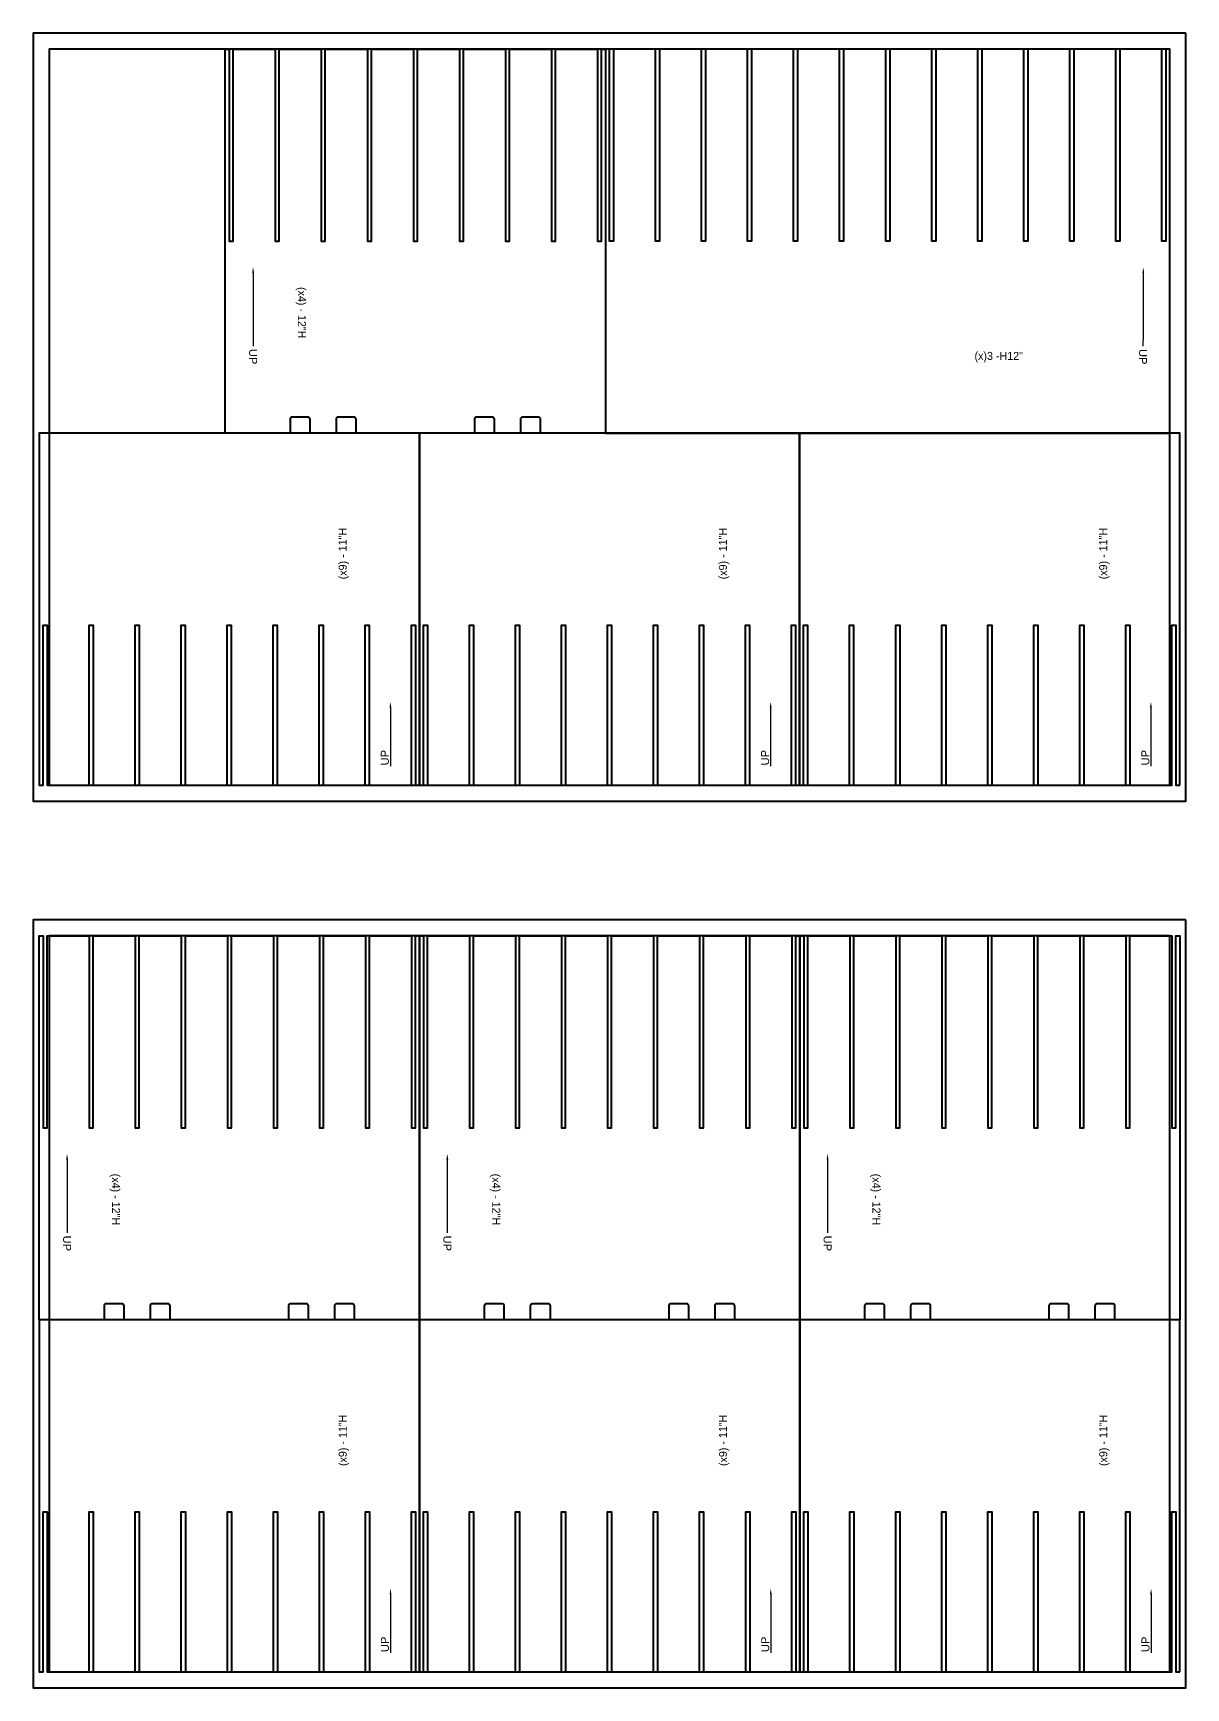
# Model space of a CAD drawing. Header units: millimetres. Extents: x -4815 to 20749, y -4662 to 5111.
# Drawn here: x 3340.9 to 3376.9, y 797 to 848.7 of the extents above; entities that cross this region are included whole.
import ezdxf
from ezdxf import colors
from ezdxf.entities.mleader import LeaderData, LeaderLine
from ezdxf.math import Vec2, Vec3

# ---------------------------------------------------------------- set-up
doc = ezdxf.new("R2010")
doc.units = ezdxf.units.MM
doc.header["$LTSCALE"] = 10
doc.header["$MEASUREMENT"] = 0
doc.layers.add('A-ANNO-LEGN', color=4, linetype='Continuous')
doc.layers.add('A-TTBL-___3', color=3, linetype='Continuous')

msp = doc.modelspace()

# ---------------------------------------------------------------- linework, layer by layer
at = {"layer": 'A-TTBL-___3', "lineweight": 40, "transparency": 33554687}
for points in [[(3350.383, 836.685), (3350.383, 836.248), (3349.572, 836.248), (3349.572, 836.685, 0.414214), (3349.51, 836.748), (3349.008, 836.748, 0.414214), (3348.946, 836.685), (3348.946, 836.248), (3346.923, 836.248), (3346.923, 848.248), (3347.048, 848.248), (3347.048, 842.248), (3347.173, 842.248), (3347.173, 848.248), (3348.486, 848.248), (3348.486, 842.248), (3348.611, 842.248), (3348.611, 848.248), (3349.923, 848.248), (3349.923, 842.248), (3350.048, 842.248), (3350.048, 848.248), (3351.361, 848.248), (3351.361, 842.248), (3351.486, 842.248), (3351.486, 848.248), (3352.798, 848.248), (3352.798, 842.248), (3352.923, 842.248), (3352.923, 848.248), (3354.236, 848.248), (3354.236, 842.248), (3354.361, 842.248), (3354.361, 848.248), (3355.673, 848.248), (3355.673, 842.248), (3355.798, 842.248), (3355.798, 848.248), (3357.111, 848.248), (3357.111, 842.248), (3357.236, 842.248), (3357.236, 848.248), (3358.548, 848.248), (3358.548, 842.248), (3358.673, 842.248), (3358.673, 848.248), (3358.798, 848.248), (3358.798, 836.248), (3356.768, 836.248), (3356.768, 836.685, 0.414214), (3356.706, 836.748), (3356.205, 836.748, 0.414214), (3356.142, 836.685), (3356.142, 836.248), (3355.331, 836.248), (3355.331, 836.685, 0.414214), (3355.268, 836.748), (3354.767, 836.748, 0.414214), (3354.705, 836.685), (3354.705, 836.248), (3351.01, 836.248), (3351.01, 836.685, 0.414214), (3350.947, 836.748), (3350.446, 836.748, 0.414214)], [(3344.575, 808.98), (3344.575, 808.542), (3343.763, 808.542), (3343.763, 808.98, 0.414214), (3343.701, 809.042), (3343.2, 809.042, 0.414214), (3343.137, 808.98), (3343.137, 808.542), (3341.114, 808.542), (3341.114, 820.542), (3341.239, 820.542), (3341.239, 814.542), (3341.364, 814.542), (3341.364, 820.542), (3342.677, 820.542), (3342.677, 814.542), (3342.802, 814.542), (3342.802, 820.542), (3344.114, 820.542), (3344.114, 814.542), (3344.239, 814.542), (3344.239, 820.542), (3345.552, 820.542), (3345.552, 814.542), (3345.677, 814.542), (3345.677, 820.542), (3346.989, 820.542), (3346.989, 814.542), (3347.114, 814.542), (3347.114, 820.542), (3348.427, 820.542), (3348.427, 814.542), (3348.552, 814.542), (3348.552, 820.542), (3349.864, 820.542), (3349.864, 814.542), (3349.989, 814.542), (3349.989, 820.542), (3351.302, 820.542), (3351.302, 814.542), (3351.427, 814.542), (3351.427, 820.542), (3352.739, 820.542), (3352.739, 814.542), (3352.864, 814.542), (3352.864, 820.542), (3352.989, 820.542), (3352.989, 808.542), (3350.959, 808.542), (3350.959, 808.98, 0.414214), (3350.897, 809.042), (3350.396, 809.042, 0.414214), (3350.333, 808.98), (3350.333, 808.542), (3349.522, 808.542), (3349.522, 808.98, 0.414214), (3349.459, 809.042), (3348.958, 809.042, 0.414214), (3348.896, 808.98), (3348.896, 808.542), (3345.201, 808.542), (3345.201, 808.98, 0.414214), (3345.138, 809.042), (3344.637, 809.042, 0.414214)], [(3356.45, 808.98), (3356.45, 808.542), (3355.638, 808.542), (3355.638, 808.98, 0.414214), (3355.576, 809.042), (3355.075, 809.042, 0.414214), (3355.012, 808.98), (3355.012, 808.542), (3352.989, 808.542), (3352.989, 820.542), (3353.114, 820.542), (3353.114, 814.542), (3353.239, 814.542), (3353.239, 820.542), (3354.552, 820.542), (3354.552, 814.542), (3354.677, 814.542), (3354.677, 820.542), (3355.989, 820.542), (3355.989, 814.542), (3356.114, 814.542), (3356.114, 820.542), (3357.427, 820.542), (3357.427, 814.542), (3357.552, 814.542), (3357.552, 820.542), (3358.864, 820.542), (3358.864, 814.542), (3358.989, 814.542), (3358.989, 820.542), (3360.302, 820.542), (3360.302, 814.542), (3360.427, 814.542), (3360.427, 820.542), (3361.739, 820.542), (3361.739, 814.542), (3361.864, 814.542), (3361.864, 820.542), (3363.177, 820.542), (3363.177, 814.542), (3363.302, 814.542), (3363.302, 820.542), (3364.614, 820.542), (3364.614, 814.542), (3364.739, 814.542), (3364.739, 820.542), (3364.864, 820.542), (3364.864, 808.542), (3362.834, 808.542), (3362.834, 808.98, 0.414214), (3362.772, 809.042), (3362.271, 809.042, 0.414214), (3362.208, 808.98), (3362.208, 808.542), (3361.397, 808.542), (3361.397, 808.98, 0.414214), (3361.334, 809.042), (3360.833, 809.042, 0.414214), (3360.771, 808.98), (3360.771, 808.542), (3357.076, 808.542), (3357.076, 808.98, 0.414214), (3357.013, 809.042), (3356.512, 809.042, 0.414214)], [(3368.325, 808.98), (3368.325, 808.542), (3367.513, 808.542), (3367.513, 808.98, 0.414214), (3367.451, 809.042), (3366.95, 809.042, 0.414214), (3366.887, 808.98), (3366.887, 808.542), (3364.864, 808.542), (3364.864, 820.542), (3364.989, 820.542), (3364.989, 814.542), (3365.114, 814.542), (3365.114, 820.542), (3366.427, 820.542), (3366.427, 814.542), (3366.552, 814.542), (3366.552, 820.542), (3367.864, 820.542), (3367.864, 814.542), (3367.989, 814.542), (3367.989, 820.542), (3369.302, 820.542), (3369.302, 814.542), (3369.427, 814.542), (3369.427, 820.542), (3370.739, 820.542), (3370.739, 814.542), (3370.864, 814.542), (3370.864, 820.542), (3372.177, 820.542), (3372.177, 814.542), (3372.302, 814.542), (3372.302, 820.542), (3373.614, 820.542), (3373.614, 814.542), (3373.739, 814.542), (3373.739, 820.542), (3375.052, 820.542), (3375.052, 814.542), (3375.177, 814.542), (3375.177, 820.542), (3376.489, 820.542), (3376.489, 814.542), (3376.614, 814.542), (3376.614, 820.542), (3376.739, 820.542), (3376.739, 808.542), (3374.709, 808.542), (3374.709, 808.98, 0.414214), (3374.647, 809.042), (3374.146, 809.042, 0.414214), (3374.083, 808.98), (3374.083, 808.542), (3373.272, 808.542), (3373.272, 808.98, 0.414214), (3373.209, 809.042), (3372.708, 809.042, 0.414214), (3372.646, 808.98), (3372.646, 808.542), (3368.951, 808.542), (3368.951, 808.98, 0.414214), (3368.888, 809.042), (3368.387, 809.042, 0.414214)]]:
    msp.add_lwpolyline(points, format="xyb", close=True, dxfattribs=at)
for points in [[(3364.798, 848.248), (3364.798, 842.248), (3364.673, 842.248), (3364.673, 848.248), (3363.361, 848.248), (3363.361, 842.248), (3363.236, 842.248), (3363.236, 848.248), (3361.923, 848.248), (3361.923, 842.248), (3361.798, 842.248), (3361.798, 848.248), (3360.486, 848.248), (3360.486, 842.248), (3360.361, 842.248), (3360.361, 848.248), (3359.048, 848.248), (3359.048, 842.248), (3358.923, 842.248), (3358.923, 848.248), (3358.798, 848.248), (3358.798, 836.248), (3376.423, 836.248), (3376.423, 848.248), (3376.298, 848.248), (3376.298, 842.248), (3376.173, 842.248), (3376.173, 848.248), (3374.861, 848.248), (3374.861, 842.248), (3374.736, 842.248), (3374.736, 848.248), (3373.423, 848.248), (3373.423, 842.248), (3373.298, 842.248), (3373.298, 848.248), (3371.986, 848.248), (3371.986, 842.248), (3371.861, 842.248), (3371.861, 848.248), (3370.548, 848.248), (3370.548, 842.248), (3370.423, 842.248), (3370.423, 848.248), (3369.111, 848.248), (3369.111, 842.248), (3368.986, 842.248), (3368.986, 848.248), (3367.673, 848.248), (3367.673, 842.248), (3367.548, 842.248), (3367.548, 848.248), (3366.236, 848.248), (3366.236, 842.248), (3366.111, 842.248), (3366.111, 848.248)], [(3352.986, 825.248), (3352.986, 836.248), (3341.111, 836.248), (3341.111, 825.248), (3341.236, 825.248), (3341.236, 830.248), (3341.361, 830.248), (3341.361, 825.248), (3342.673, 825.248), (3342.673, 830.248), (3342.798, 830.248), (3342.798, 825.248), (3344.111, 825.248), (3344.111, 830.248), (3344.236, 830.248), (3344.236, 825.248), (3345.548, 825.248), (3345.548, 830.248), (3345.673, 830.248), (3345.673, 825.248), (3346.986, 825.248), (3346.986, 830.248), (3347.111, 830.248), (3347.111, 825.248), (3348.423, 825.248), (3348.423, 830.248), (3348.548, 830.248), (3348.548, 825.248), (3349.861, 825.248), (3349.861, 830.248), (3349.986, 830.248), (3349.986, 825.248), (3351.298, 825.248), (3351.298, 830.248), (3351.423, 830.248), (3351.423, 825.248), (3352.736, 825.248), (3352.736, 830.248), (3352.861, 830.248), (3352.861, 825.248)], [(3364.861, 825.248), (3364.861, 836.248), (3352.986, 836.248), (3352.986, 825.248), (3353.111, 825.248), (3353.111, 830.248), (3353.236, 830.248), (3353.236, 825.248), (3354.548, 825.248), (3354.548, 830.248), (3354.673, 830.248), (3354.673, 825.248), (3355.986, 825.248), (3355.986, 830.248), (3356.111, 830.248), (3356.111, 825.248), (3357.423, 825.248), (3357.423, 830.248), (3357.548, 830.248), (3357.548, 825.248), (3358.861, 825.248), (3358.861, 830.248), (3358.986, 830.248), (3358.986, 825.248), (3360.298, 825.248), (3360.298, 830.248), (3360.423, 830.248), (3360.423, 825.248), (3361.736, 825.248), (3361.736, 830.248), (3361.861, 830.248), (3361.861, 825.248), (3363.173, 825.248), (3363.173, 830.248), (3363.298, 830.248), (3363.298, 825.248), (3364.611, 825.248), (3364.611, 830.248), (3364.736, 830.248), (3364.736, 825.248)], [(3376.736, 825.248), (3376.736, 836.248), (3364.861, 836.248), (3364.861, 825.248), (3364.986, 825.248), (3364.986, 830.248), (3365.111, 830.248), (3365.111, 825.248), (3366.423, 825.248), (3366.423, 830.248), (3366.548, 830.248), (3366.548, 825.248), (3367.861, 825.248), (3367.861, 830.248), (3367.986, 830.248), (3367.986, 825.248), (3369.298, 825.248), (3369.298, 830.248), (3369.423, 830.248), (3369.423, 825.248), (3370.736, 825.248), (3370.736, 830.248), (3370.861, 830.248), (3370.861, 825.248), (3372.173, 825.248), (3372.173, 830.248), (3372.298, 830.248), (3372.298, 825.248), (3373.611, 825.248), (3373.611, 830.248), (3373.736, 830.248), (3373.736, 825.248), (3375.048, 825.248), (3375.048, 830.248), (3375.173, 830.248), (3375.173, 825.248), (3376.486, 825.248), (3376.486, 830.248), (3376.611, 830.248), (3376.611, 825.248)], [(3352.989, 797.542), (3352.989, 808.542), (3341.114, 808.542), (3341.114, 797.542), (3341.239, 797.542), (3341.239, 802.542), (3341.364, 802.542), (3341.364, 797.542), (3342.677, 797.542), (3342.677, 802.542), (3342.802, 802.542), (3342.802, 797.542), (3344.114, 797.542), (3344.114, 802.542), (3344.239, 802.542), (3344.239, 797.542), (3345.552, 797.542), (3345.552, 802.542), (3345.677, 802.542), (3345.677, 797.542), (3346.989, 797.542), (3346.989, 802.542), (3347.114, 802.542), (3347.114, 797.542), (3348.427, 797.542), (3348.427, 802.542), (3348.552, 802.542), (3348.552, 797.542), (3349.864, 797.542), (3349.864, 802.542), (3349.989, 802.542), (3349.989, 797.542), (3351.302, 797.542), (3351.302, 802.542), (3351.427, 802.542), (3351.427, 797.542), (3352.739, 797.542), (3352.739, 802.542), (3352.864, 802.542), (3352.864, 797.542)], [(3364.864, 797.542), (3364.864, 808.542), (3352.989, 808.542), (3352.989, 797.542), (3353.114, 797.542), (3353.114, 802.542), (3353.239, 802.542), (3353.239, 797.542), (3354.552, 797.542), (3354.552, 802.542), (3354.677, 802.542), (3354.677, 797.542), (3355.989, 797.542), (3355.989, 802.542), (3356.114, 802.542), (3356.114, 797.542), (3357.427, 797.542), (3357.427, 802.542), (3357.552, 802.542), (3357.552, 797.542), (3358.864, 797.542), (3358.864, 802.542), (3358.989, 802.542), (3358.989, 797.542), (3360.302, 797.542), (3360.302, 802.542), (3360.427, 802.542), (3360.427, 797.542), (3361.739, 797.542), (3361.739, 802.542), (3361.864, 802.542), (3361.864, 797.542), (3363.177, 797.542), (3363.177, 802.542), (3363.302, 802.542), (3363.302, 797.542), (3364.614, 797.542), (3364.614, 802.542), (3364.739, 802.542), (3364.739, 797.542)], [(3376.739, 797.542), (3376.739, 808.542), (3364.864, 808.542), (3364.864, 797.542), (3364.989, 797.542), (3364.989, 802.542), (3365.114, 802.542), (3365.114, 797.542), (3366.427, 797.542), (3366.427, 802.542), (3366.552, 802.542), (3366.552, 797.542), (3367.864, 797.542), (3367.864, 802.542), (3367.989, 802.542), (3367.989, 797.542), (3369.302, 797.542), (3369.302, 802.542), (3369.427, 802.542), (3369.427, 797.542), (3370.739, 797.542), (3370.739, 802.542), (3370.864, 802.542), (3370.864, 797.542), (3372.177, 797.542), (3372.177, 802.542), (3372.302, 802.542), (3372.302, 797.542), (3373.614, 797.542), (3373.614, 802.542), (3373.739, 802.542), (3373.739, 797.542), (3375.052, 797.542), (3375.052, 802.542), (3375.177, 802.542), (3375.177, 797.542), (3376.489, 797.542), (3376.489, 802.542), (3376.614, 802.542), (3376.614, 797.542)]]:
    msp.add_lwpolyline(points, close=True, dxfattribs=at)
at = {"layer": 'Defpoints', "lineweight": 40, "transparency": 33554687}
for points in [[(3376.923, 848.748), (3340.923, 848.748), (3340.923, 824.748), (3376.923, 824.748)], [(3376.423, 848.248), (3341.423, 848.248), (3341.423, 825.248), (3376.423, 825.248)], [(3376.923, 821.042), (3340.923, 821.042), (3340.923, 797.042), (3376.923, 797.042)], [(3376.423, 820.542), (3341.423, 820.542), (3341.423, 797.542), (3376.423, 797.542)]]:
    msp.add_lwpolyline(points, close=True, dxfattribs=at)

# ---------------------------------------------------------------- texts
at = {"layer": 'Defpoints', "lineweight": 40, "transparency": 33554687, "char_height": 0.25, "attachment_point": 1}
for s, width, insert, rotation in [('(x4) - 12"H', 3.6283, (3349.444, 840.814), 270), ('(x9) - 11"H', 1.69873, (3350.465, 831.681), 90), ('(x9) - 11"H', 1.69873, (3362.34, 831.681), 90), ('(x9) - 11"H', 1.69873, (3374.215, 831.681), 90), ('(x4) - 12"H', 3.6283, (3343.636, 813.109), 270), ('(x4) - 12"H', 3.6283, (3355.511, 813.109), 270), ('(x4) - 12"H', 3.6283, (3367.386, 813.109), 270), ('(x9) - 11"H', 1.69873, (3350.468, 803.975), 90), ('(x9) - 11"H', 1.69873, (3362.343, 803.975), 90), ('(x9) - 11"H', 1.69873, (3374.218, 803.975), 90)]:
    msp.add_mtext_dynamic_manual_height_columns(s, width=width, gutter_width=1.25, heights=[0], dxfattribs=dict(at, insert=insert, rotation=rotation))
at = {"layer": 'Defpoints', "lineweight": 40, "transparency": 33554687, "insert": (3370.322, 838.786), "char_height": 0.25, "attachment_point": 1}
msp.add_mtext_dynamic_manual_height_columns('(x)3 -H12" ', width=3.50917, gutter_width=1.25, heights=[0], dxfattribs=at)

# ---------------------------------------------------------------- leaders
at = {"layer": 'A-ANNO-LEGN', "lineweight": 40, "transparency": 33554687}
ml = msp.add_multileader_mtext('Standard', dxfattribs=at)
ml.set_content('{\\fArial|b0|i0|c0|p0;UP}', color=256)
ml.set_leader_properties()
ml.build(insert=Vec2(0, 0))
ml.multileader.update_dxf_attribs({"text_right_attachment_type": 6, "dogleg_length": 0.36, "arrow_head_size": 0.18})
ctx = ml.context
ctx.base_point, ctx.char_height, ctx.arrow_head_size, ctx.landing_gap_size, ctx.plane_origin, ctx.plane_x_axis, ctx.plane_y_axis = Vec3(3347.792, 838.97), 0.25, 0.18, 0.09, Vec3(3347.792, 841.436), Vec3(0, -1), Vec3(1, 0)
ctx.right_attachment = 6
notes = []
notes.append((ctx, [(0, (1, 1, 0), (3347.792, 839.33), (0, -1), 0.36, [(0, [(3347.792, 841.436)], 0, [])])]))
ctx.mtext.insert, ctx.mtext.text_direction, ctx.mtext.rotation, ctx.mtext.width, ctx.mtext.flow_direction = Vec3(3347.919, 838.88), Vec3(0, -1), 4.712389, 0.84946, 5
ml = msp.add_multileader_mtext('Standard', dxfattribs=at)
ml.set_content('{\\fArial|b0|i0|c0|p0;UP}', color=256)
ml.set_leader_properties()
ml.build(insert=Vec2(0, 0))
ml.multileader.update_dxf_attribs({"text_right_attachment_type": 6, "dogleg_length": 0.36, "arrow_head_size": 0.18})
ctx = ml.context
ctx.base_point, ctx.char_height, ctx.arrow_head_size, ctx.landing_gap_size, ctx.plane_origin, ctx.plane_x_axis, ctx.plane_y_axis = Vec3(3375.584, 838.967), 0.25, 0.18, 0.09, Vec3(3375.593, 841.433), Vec3(-0.003833, -0.999993), Vec3(0.999993, -0.003833)
ctx.right_attachment = 6
notes.append((ctx, [(0, (1, 1, 0), (3375.585, 839.327), (-0.003833, -0.999993), 0.36, [(0, [(3375.593, 841.433)], 0, [])])]))
ctx.mtext.insert, ctx.mtext.text_direction, ctx.mtext.rotation, ctx.mtext.width, ctx.mtext.flow_direction = Vec3(3375.71, 838.877), Vec3(-0.003833, -0.999993), 4.708556, 0.84946, 5
ml = msp.add_multileader_mtext('Standard', dxfattribs=at)
ml.set_content('{\\fArial|b0|i0|c0|p0;UP}', color=256)
ml.set_leader_properties()
ml.build(insert=Vec2(0, 0))
ml.multileader.update_dxf_attribs({"has_dogleg": 0, "text_right_attachment_type": 6, "dogleg_length": 0.36, "arrow_head_size": 0.18})
ctx = ml.context
ctx.base_point, ctx.char_height, ctx.arrow_head_size, ctx.landing_gap_size, ctx.plane_origin, ctx.plane_x_axis, ctx.plane_y_axis = Vec3(3351.908, 825.776), 0.25, 0.18, 0.09, Vec3(3352.081, 830.094), Vec3(0, 1), Vec3(-1, 0)
ctx.right_attachment = 6
notes.append((ctx, [(0, (1, 1, 0), (3352.081, 826.759), (0, -1), 0.36, [(0, [(3352.081, 827.85)], 0, [])])]))
ctx.mtext.insert, ctx.mtext.text_direction, ctx.mtext.rotation, ctx.mtext.flow_direction = Vec3(3351.781, 825.866), Vec3(0, 1), 1.570796, 5
ml = msp.add_multileader_mtext('Standard', dxfattribs=at)
ml.set_content('{\\fArial|b0|i0|c0|p0;UP}', color=256)
ml.set_leader_properties()
ml.build(insert=Vec2(0, 0))
ml.multileader.update_dxf_attribs({"has_dogleg": 0, "text_right_attachment_type": 6, "dogleg_length": 0.36, "arrow_head_size": 0.18})
ctx = ml.context
ctx.base_point, ctx.char_height, ctx.arrow_head_size, ctx.landing_gap_size, ctx.plane_origin, ctx.plane_x_axis, ctx.plane_y_axis = Vec3(3363.783, 825.776), 0.25, 0.18, 0.09, Vec3(3363.956, 830.094), Vec3(0, 1), Vec3(-1, 0)
ctx.right_attachment = 6
notes.append((ctx, [(0, (1, 1, 0), (3363.956, 826.759), (0, -1), 0.36, [(0, [(3363.956, 827.85)], 0, [])])]))
ctx.mtext.insert, ctx.mtext.text_direction, ctx.mtext.rotation, ctx.mtext.flow_direction = Vec3(3363.656, 825.866), Vec3(0, 1), 1.570796, 5
ml = msp.add_multileader_mtext('Standard', dxfattribs=at)
ml.set_content('{\\fArial|b0|i0|c0|p0;UP}', color=256)
ml.set_leader_properties()
ml.build(insert=Vec2(0, 0))
ml.multileader.update_dxf_attribs({"has_dogleg": 0, "text_right_attachment_type": 6, "dogleg_length": 0.36, "arrow_head_size": 0.18})
ctx = ml.context
ctx.base_point, ctx.char_height, ctx.arrow_head_size, ctx.landing_gap_size, ctx.plane_origin, ctx.plane_x_axis, ctx.plane_y_axis = Vec3(3375.658, 825.776), 0.25, 0.18, 0.09, Vec3(3375.831, 830.094), Vec3(0, 1), Vec3(-1, 0)
ctx.right_attachment = 6
notes.append((ctx, [(0, (1, 1, 0), (3375.831, 826.759), (0, -1), 0.36, [(0, [(3375.831, 827.85)], 0, [])])]))
ctx.mtext.insert, ctx.mtext.text_direction, ctx.mtext.rotation, ctx.mtext.flow_direction = Vec3(3375.531, 825.866), Vec3(0, 1), 1.570796, 5
ml = msp.add_multileader_mtext('Standard', dxfattribs=at)
ml.set_content('{\\fArial|b0|i0|c0|p0;UP}', color=256)
ml.set_leader_properties()
ml.build(insert=Vec2(0, 0))
ml.multileader.update_dxf_attribs({"text_right_attachment_type": 6, "dogleg_length": 0.36, "arrow_head_size": 0.18})
ctx = ml.context
ctx.base_point, ctx.char_height, ctx.arrow_head_size, ctx.landing_gap_size, ctx.plane_origin, ctx.plane_x_axis, ctx.plane_y_axis = Vec3(3341.983, 811.264), 0.25, 0.18, 0.09, Vec3(3341.983, 813.73), Vec3(0, -1), Vec3(1, 0)
ctx.right_attachment = 6
notes.append((ctx, [(0, (1, 1, 0), (3341.983, 811.624), (0, -1), 0.36, [(0, [(3341.983, 813.73)], 0, [])])]))
ctx.mtext.insert, ctx.mtext.text_direction, ctx.mtext.rotation, ctx.mtext.width, ctx.mtext.flow_direction = Vec3(3342.11, 811.174), Vec3(0, -1), 4.712389, 0.84946, 5
ml = msp.add_multileader_mtext('Standard', dxfattribs=at)
ml.set_content('{\\fArial|b0|i0|c0|p0;UP}', color=256)
ml.set_leader_properties()
ml.build(insert=Vec2(0, 0))
ml.multileader.update_dxf_attribs({"text_right_attachment_type": 6, "dogleg_length": 0.36, "arrow_head_size": 0.18})
ctx = ml.context
ctx.base_point, ctx.char_height, ctx.arrow_head_size, ctx.landing_gap_size, ctx.plane_origin, ctx.plane_x_axis, ctx.plane_y_axis = Vec3(3353.858, 811.264), 0.25, 0.18, 0.09, Vec3(3353.858, 813.73), Vec3(0, -1), Vec3(1, 0)
ctx.right_attachment = 6
notes.append((ctx, [(0, (1, 1, 0), (3353.858, 811.624), (0, -1), 0.36, [(0, [(3353.858, 813.73)], 0, [])])]))
ctx.mtext.insert, ctx.mtext.text_direction, ctx.mtext.rotation, ctx.mtext.width, ctx.mtext.flow_direction = Vec3(3353.985, 811.174), Vec3(0, -1), 4.712389, 0.84946, 5
ml = msp.add_multileader_mtext('Standard', dxfattribs=at)
ml.set_content('{\\fArial|b0|i0|c0|p0;UP}', color=256)
ml.set_leader_properties()
ml.build(insert=Vec2(0, 0))
ml.multileader.update_dxf_attribs({"text_right_attachment_type": 6, "dogleg_length": 0.36, "arrow_head_size": 0.18})
ctx = ml.context
ctx.base_point, ctx.char_height, ctx.arrow_head_size, ctx.landing_gap_size, ctx.plane_origin, ctx.plane_x_axis, ctx.plane_y_axis = Vec3(3365.733, 811.264), 0.25, 0.18, 0.09, Vec3(3365.733, 813.73), Vec3(0, -1), Vec3(1, 0)
ctx.right_attachment = 6
notes.append((ctx, [(0, (1, 1, 0), (3365.733, 811.624), (0, -1), 0.36, [(0, [(3365.733, 813.73)], 0, [])])]))
ctx.mtext.insert, ctx.mtext.text_direction, ctx.mtext.rotation, ctx.mtext.width, ctx.mtext.flow_direction = Vec3(3365.86, 811.174), Vec3(0, -1), 4.712389, 0.84946, 5
ml = msp.add_multileader_mtext('Standard', dxfattribs=at)
ml.set_content('{\\fArial|b0|i0|c0|p0;UP}', color=256)
ml.set_leader_properties()
ml.build(insert=Vec2(0, 0))
ml.multileader.update_dxf_attribs({"has_dogleg": 0, "text_right_attachment_type": 6, "dogleg_length": 0.36, "arrow_head_size": 0.18})
ctx = ml.context
ctx.base_point, ctx.char_height, ctx.arrow_head_size, ctx.landing_gap_size, ctx.plane_origin, ctx.plane_x_axis, ctx.plane_y_axis = Vec3(3351.911, 798.071), 0.25, 0.18, 0.09, Vec3(3352.085, 802.389), Vec3(0, 1), Vec3(-1, 0)
ctx.right_attachment = 6
notes.append((ctx, [(0, (1, 1, 0), (3352.085, 799.054), (0, -1), 0.36, [(0, [(3352.085, 800.144)], 0, [])])]))
ctx.mtext.insert, ctx.mtext.text_direction, ctx.mtext.rotation, ctx.mtext.flow_direction = Vec3(3351.785, 798.161), Vec3(0, 1), 1.570796, 5
ml = msp.add_multileader_mtext('Standard', dxfattribs=at)
ml.set_content('{\\fArial|b0|i0|c0|p0;UP}', color=256)
ml.set_leader_properties()
ml.build(insert=Vec2(0, 0))
ml.multileader.update_dxf_attribs({"has_dogleg": 0, "text_right_attachment_type": 6, "dogleg_length": 0.36, "arrow_head_size": 0.18})
ctx = ml.context
ctx.base_point, ctx.char_height, ctx.arrow_head_size, ctx.landing_gap_size, ctx.plane_origin, ctx.plane_x_axis, ctx.plane_y_axis = Vec3(3363.786, 798.071), 0.25, 0.18, 0.09, Vec3(3363.96, 802.389), Vec3(0, 1), Vec3(-1, 0)
ctx.right_attachment = 6
notes.append((ctx, [(0, (1, 1, 0), (3363.96, 799.054), (0, -1), 0.36, [(0, [(3363.96, 800.144)], 0, [])])]))
ctx.mtext.insert, ctx.mtext.text_direction, ctx.mtext.rotation, ctx.mtext.flow_direction = Vec3(3363.66, 798.161), Vec3(0, 1), 1.570796, 5
ml = msp.add_multileader_mtext('Standard', dxfattribs=at)
ml.set_content('{\\fArial|b0|i0|c0|p0;UP}', color=256)
ml.set_leader_properties()
ml.build(insert=Vec2(0, 0))
ml.multileader.update_dxf_attribs({"has_dogleg": 0, "text_right_attachment_type": 6, "dogleg_length": 0.36, "arrow_head_size": 0.18})
ctx = ml.context
ctx.base_point, ctx.char_height, ctx.arrow_head_size, ctx.landing_gap_size, ctx.plane_origin, ctx.plane_x_axis, ctx.plane_y_axis = Vec3(3375.661, 798.071), 0.25, 0.18, 0.09, Vec3(3375.835, 802.389), Vec3(0, 1), Vec3(-1, 0)
ctx.right_attachment = 6
notes.append((ctx, [(0, (1, 1, 0), (3375.835, 799.054), (0, -1), 0.36, [(0, [(3375.835, 800.144)], 0, [])])]))
ctx.mtext.insert, ctx.mtext.text_direction, ctx.mtext.rotation, ctx.mtext.flow_direction = Vec3(3375.535, 798.161), Vec3(0, 1), 1.570796, 5
for ctx, leaders in notes:
    for number, flags, end, landing, length, lines in leaders:
        leader = LeaderData()
        leader.index, (leader.has_last_leader_line, leader.has_dogleg_vector, leader.attachment_direction) = number, flags
        leader.last_leader_point, leader.dogleg_vector, leader.dogleg_length = Vec3(end), Vec3(landing), length
        for number, points, colour, breaks in lines:
            line = LeaderLine()
            line.index, line.vertices, line.color, line.breaks = number, Vec3.list(points), colors.encode_raw_color(colour), breaks
            leader.lines.append(line)
        ctx.leaders.append(leader)

doc.saveas('drawing.dxf')
